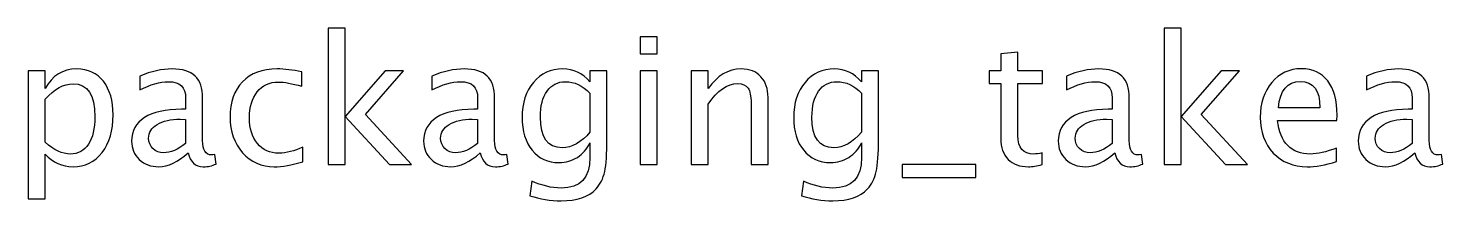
# Model space of a CAD drawing. Header units: centimetres. Extents: x -42 to 63, y -49 to 29.
# Drawn here: x -40.21 to -30.06, y -17.09 to -15.85 of the extents above; entities that cross this region are included whole.
import ezdxf

# ---------------------------------------------------------------- set-up
doc = ezdxf.new("R2010")
doc.units = ezdxf.units.CM
doc.header["$MEASUREMENT"] = 0
doc.layers.add('Layer 1', color=7, linetype='Continuous')

msp = doc.modelspace()

# ---------------------------------------------------------------- linework, layer by layer
at = {"layer": 'Layer 1'}
for points, knots in [([(-38.05439, -16.82956), (-38.05439, -16.82956), (-38.05439, -15.85039), (-38.05439, -15.85039), (-38.05439, -15.85039), (-38.05439, -15.85039), (-37.93247, -15.85039), (-37.93247, -15.85039), (-37.93247, -15.85039), (-37.93247, -15.85039), (-37.93247, -16.48306), (-37.93247, -16.48306), (-37.93247, -16.48306), (-37.93247, -16.48306), (-37.64672, -16.15646), (-37.64672, -16.15646), (-37.64672, -16.15646), (-37.64672, -16.15646), (-37.51506, -16.15646), (-37.51506, -16.15646), (-37.51506, -16.15646), (-37.51506, -16.15646), (-37.78811, -16.47057), (-37.78811, -16.47057), (-37.78811, -16.47057), (-37.78811, -16.47057), (-37.45791, -16.82956), (-37.45791, -16.82956), (-37.45791, -16.82956), (-37.45791, -16.82956), (-37.61497, -16.82956), (-37.61497, -16.82956), (-37.61497, -16.82956), (-37.61497, -16.82956), (-37.93247, -16.48433), (-37.93247, -16.48433), (-37.93247, -16.48433), (-37.93247, -16.48433), (-37.93247, -16.82956), (-37.93247, -16.82956), (-37.93247, -16.82956), (-37.93247, -16.82956), (-38.05439, -16.82956), (-38.05439, -16.82956)], [0, 0, 0, 0, 0.08333333, 0.08333333, 0.08333333, 0.08333333, 0.16666667, 0.16666667, 0.16666667, 0.16666667, 0.25, 0.25, 0.25, 0.25, 0.33333333, 0.33333333, 0.33333333, 0.33333333, 0.41666667, 0.41666667, 0.41666667, 0.41666667, 0.5, 0.5, 0.5, 0.5, 0.58333333, 0.58333333, 0.58333333, 0.58333333, 0.66666667, 0.66666667, 0.66666667, 0.66666667, 0.75, 0.75, 0.75, 0.75, 0.83333333, 0.83333333, 0.83333333, 0.83333333, 1, 1, 1, 1]), ([(-35.81897, -16.03327), (-35.81897, -16.03327), (-35.81897, -15.91135), (-35.81897, -15.91135), (-35.81897, -15.91135), (-35.81897, -15.91135), (-35.69705, -15.91135), (-35.69705, -15.91135), (-35.69705, -15.91135), (-35.69705, -15.91135), (-35.69705, -16.03327), (-35.69705, -16.03327), (-35.69705, -16.03327), (-35.69705, -16.03327), (-35.81897, -16.03327), (-35.81897, -16.03327)], [0, 0, 0, 0, 0.2, 0.2, 0.2, 0.2, 0.4, 0.4, 0.4, 0.4, 0.6, 0.6, 0.6, 0.6, 1, 1, 1, 1]), ([(-32.06061, -16.82956), (-32.06061, -16.82956), (-32.06061, -15.85039), (-32.06061, -15.85039), (-32.06061, -15.85039), (-32.06061, -15.85039), (-31.93869, -15.85039), (-31.93869, -15.85039), (-31.93869, -15.85039), (-31.93869, -15.85039), (-31.93869, -16.48306), (-31.93869, -16.48306), (-31.93869, -16.48306), (-31.93869, -16.48306), (-31.65294, -16.15646), (-31.65294, -16.15646), (-31.65294, -16.15646), (-31.65294, -16.15646), (-31.52128, -16.15646), (-31.52128, -16.15646), (-31.52128, -16.15646), (-31.52128, -16.15646), (-31.79433, -16.47057), (-31.79433, -16.47057), (-31.79433, -16.47057), (-31.79433, -16.47057), (-31.46413, -16.82956), (-31.46413, -16.82956), (-31.46413, -16.82956), (-31.46413, -16.82956), (-31.62119, -16.82956), (-31.62119, -16.82956), (-31.62119, -16.82956), (-31.62119, -16.82956), (-31.93869, -16.48433), (-31.93869, -16.48433), (-31.93869, -16.48433), (-31.93869, -16.48433), (-31.93869, -16.82956), (-31.93869, -16.82956), (-31.93869, -16.82956), (-31.93869, -16.82956), (-32.06061, -16.82956), (-32.06061, -16.82956)], [0, 0, 0, 0, 0.08333333, 0.08333333, 0.08333333, 0.08333333, 0.16666667, 0.16666667, 0.16666667, 0.16666667, 0.25, 0.25, 0.25, 0.25, 0.33333333, 0.33333333, 0.33333333, 0.33333333, 0.41666667, 0.41666667, 0.41666667, 0.41666667, 0.5, 0.5, 0.5, 0.5, 0.58333333, 0.58333333, 0.58333333, 0.58333333, 0.66666667, 0.66666667, 0.66666667, 0.66666667, 0.75, 0.75, 0.75, 0.75, 0.83333333, 0.83333333, 0.83333333, 0.83333333, 1, 1, 1, 1]), ([(-32.93585, -16.82935), (-32.97353, -16.83972), (-33.00633, -16.8448), (-33.03406, -16.8448), (-33.03406, -16.8448), (-33.09629, -16.8448), (-33.14476, -16.82702), (-33.17948, -16.79146), (-33.17948, -16.79146), (-33.2144, -16.7559), (-33.23176, -16.70658), (-33.23176, -16.64329), (-33.23176, -16.64329), (-33.23176, -16.64329), (-33.23176, -16.2479), (-33.23176, -16.2479), (-33.23176, -16.2479), (-33.23176, -16.2479), (-33.316, -16.2479), (-33.316, -16.2479), (-33.316, -16.2479), (-33.316, -16.2479), (-33.316, -16.15646), (-33.316, -16.15646), (-33.316, -16.15646), (-33.316, -16.15646), (-33.23176, -16.15646), (-33.23176, -16.15646), (-33.23176, -16.15646), (-33.23176, -16.15646), (-33.23176, -16.03475), (-33.23176, -16.03475), (-33.23176, -16.03475), (-33.23176, -16.03475), (-33.10984, -16.02311), (-33.10984, -16.02311), (-33.10984, -16.02311), (-33.10984, -16.02311), (-33.10984, -16.15646), (-33.10984, -16.15646), (-33.10984, -16.15646), (-33.10984, -16.15646), (-32.93331, -16.15646), (-32.93331, -16.15646), (-32.93331, -16.15646), (-32.93331, -16.15646), (-32.93331, -16.2479), (-32.93331, -16.2479), (-32.93331, -16.2479), (-32.93331, -16.2479), (-33.10984, -16.2479), (-33.10984, -16.2479), (-33.10984, -16.2479), (-33.10984, -16.2479), (-33.10984, -16.62128), (-33.10984, -16.62128), (-33.10984, -16.62128), (-33.10984, -16.70933), (-33.07153, -16.75336), (-32.99512, -16.75336), (-32.99512, -16.75336), (-32.97882, -16.75336), (-32.95913, -16.75061), (-32.93585, -16.74532), (-32.93585, -16.74532), (-32.93585, -16.74532), (-32.93585, -16.82935), (-32.93585, -16.82935)], [0, 0, 0, 0, 0.05555556, 0.05555556, 0.05555556, 0.05555556, 0.11111111, 0.11111111, 0.11111111, 0.11111111, 0.16666667, 0.16666667, 0.16666667, 0.16666667, 0.22222222, 0.22222222, 0.22222222, 0.22222222, 0.27777778, 0.27777778, 0.27777778, 0.27777778, 0.33333333, 0.33333333, 0.33333333, 0.33333333, 0.38888889, 0.38888889, 0.38888889, 0.38888889, 0.44444444, 0.44444444, 0.44444444, 0.44444444, 0.5, 0.5, 0.5, 0.5, 0.55555556, 0.55555556, 0.55555556, 0.55555556, 0.61111111, 0.61111111, 0.61111111, 0.61111111, 0.66666667, 0.66666667, 0.66666667, 0.66666667, 0.72222222, 0.72222222, 0.72222222, 0.72222222, 0.77777778, 0.77777778, 0.77777778, 0.77777778, 0.83333333, 0.83333333, 0.83333333, 0.83333333, 0.88888889, 0.88888889, 0.88888889, 0.88888889, 1, 1, 1, 1]), ([(-40.20534, -17.07467), (-40.20534, -17.07467), (-40.20534, -16.15646), (-40.20534, -16.15646), (-40.20534, -16.15646), (-40.20534, -16.15646), (-40.08342, -16.15646), (-40.08342, -16.15646), (-40.08342, -16.15646), (-40.08342, -16.15646), (-40.08342, -16.28367), (-40.08342, -16.28367), (-40.08342, -16.28367), (-40.03347, -16.18948), (-39.95832, -16.14249), (-39.85821, -16.14249), (-39.85821, -16.14249), (-39.77714, -16.14249), (-39.71343, -16.17191), (-39.66686, -16.23097), (-39.66686, -16.23097), (-39.62029, -16.29002), (-39.59701, -16.37067), (-39.59701, -16.4729), (-39.59701, -16.4729), (-39.59701, -16.58424), (-39.62347, -16.6742), (-39.67617, -16.74235), (-39.67617, -16.74235), (-39.72888, -16.81072), (-39.7983, -16.8448), (-39.88424, -16.8448), (-39.88424, -16.8448), (-39.96404, -16.8448), (-40.0305, -16.81432), (-40.08342, -16.75315), (-40.08342, -16.75315), (-40.08342, -16.75315), (-40.08342, -17.07467), (-40.08342, -17.07467), (-40.08342, -17.07467), (-40.08342, -17.07467), (-40.20534, -17.07467), (-40.20534, -17.07467)], [0, 0, 0, 0, 0.08333333, 0.08333333, 0.08333333, 0.08333333, 0.16666667, 0.16666667, 0.16666667, 0.16666667, 0.25, 0.25, 0.25, 0.25, 0.33333333, 0.33333333, 0.33333333, 0.33333333, 0.41666667, 0.41666667, 0.41666667, 0.41666667, 0.5, 0.5, 0.5, 0.5, 0.58333333, 0.58333333, 0.58333333, 0.58333333, 0.66666667, 0.66666667, 0.66666667, 0.66666667, 0.75, 0.75, 0.75, 0.75, 0.83333333, 0.83333333, 0.83333333, 0.83333333, 1, 1, 1, 1]), ([(-39.05917, -16.74383), (-39.1324, -16.81114), (-39.20289, -16.8448), (-39.27062, -16.8448), (-39.27062, -16.8448), (-39.32629, -16.8448), (-39.37265, -16.82744), (-39.40926, -16.79252), (-39.40926, -16.79252), (-39.44609, -16.75759), (-39.46451, -16.71357), (-39.46451, -16.66044), (-39.46451, -16.66044), (-39.46451, -16.58699), (-39.43361, -16.53047), (-39.3718, -16.4911), (-39.3718, -16.4911), (-39.30999, -16.45173), (-39.2213, -16.43205), (-39.10573, -16.43205), (-39.10573, -16.43205), (-39.10573, -16.43205), (-39.07716, -16.43205), (-39.07716, -16.43205), (-39.07716, -16.43205), (-39.07716, -16.43205), (-39.07716, -16.35098), (-39.07716, -16.35098), (-39.07716, -16.35098), (-39.07716, -16.27288), (-39.1178, -16.23393), (-39.19929, -16.23393), (-39.19929, -16.23393), (-39.26237, -16.23393), (-39.33137, -16.25383), (-39.40609, -16.29362), (-39.40609, -16.29362), (-39.40609, -16.29362), (-39.40609, -16.19329), (-39.40609, -16.19329), (-39.40609, -16.19329), (-39.32396, -16.15942), (-39.24649, -16.14249), (-39.17389, -16.14249), (-39.17389, -16.14249), (-39.09917, -16.14249), (-39.04393, -16.15942), (-39.00858, -16.1935), (-39.00858, -16.1935), (-38.97302, -16.22758), (-38.95524, -16.28007), (-38.95524, -16.35098), (-38.95524, -16.35098), (-38.95524, -16.35098), (-38.95524, -16.65515), (-38.95524, -16.65515), (-38.95524, -16.65515), (-38.95524, -16.72478), (-38.93386, -16.75971), (-38.89089, -16.75971), (-38.89089, -16.75971), (-38.8856, -16.75971), (-38.87777, -16.75886), (-38.8674, -16.75717), (-38.8674, -16.75717), (-38.8674, -16.75717), (-38.85872, -16.8249), (-38.85872, -16.8249), (-38.85872, -16.8249), (-38.88645, -16.83824), (-38.91693, -16.8448), (-38.95037, -16.8448), (-38.95037, -16.8448), (-39.00731, -16.8448), (-39.0435, -16.81114), (-39.05917, -16.74383)], [0, 0, 0, 0, 0.05, 0.05, 0.05, 0.05, 0.1, 0.1, 0.1, 0.1, 0.15, 0.15, 0.15, 0.15, 0.2, 0.2, 0.2, 0.2, 0.25, 0.25, 0.25, 0.25, 0.3, 0.3, 0.3, 0.3, 0.35, 0.35, 0.35, 0.35, 0.4, 0.4, 0.4, 0.4, 0.45, 0.45, 0.45, 0.45, 0.5, 0.5, 0.5, 0.5, 0.55, 0.55, 0.55, 0.55, 0.6, 0.6, 0.6, 0.6, 0.65, 0.65, 0.65, 0.65, 0.7, 0.7, 0.7, 0.7, 0.75, 0.75, 0.75, 0.75, 0.8, 0.8, 0.8, 0.8, 0.85, 0.85, 0.85, 0.85, 0.9, 0.9, 0.9, 0.9, 1, 1, 1, 1]), ([(-38.23748, -16.80924), (-38.31643, -16.83295), (-38.38459, -16.8448), (-38.44195, -16.8448), (-38.44195, -16.8448), (-38.53297, -16.8448), (-38.60832, -16.81114), (-38.66822, -16.74405), (-38.66822, -16.74405), (-38.72812, -16.67674), (-38.75818, -16.59186), (-38.75818, -16.48962), (-38.75818, -16.48962), (-38.75818, -16.3804), (-38.72855, -16.2951), (-38.66928, -16.23414), (-38.66928, -16.23414), (-38.61001, -16.17297), (-38.52725, -16.14249), (-38.42099, -16.14249), (-38.42099, -16.14249), (-38.36871, -16.14249), (-38.30987, -16.14969), (-38.2451, -16.16408), (-38.2451, -16.16408), (-38.2451, -16.16408), (-38.2451, -16.26695), (-38.2451, -16.26695), (-38.2451, -16.26695), (-38.31389, -16.24663), (-38.36998, -16.23647), (-38.41316, -16.23647), (-38.41316, -16.23647), (-38.47582, -16.23647), (-38.52598, -16.25996), (-38.56345, -16.30674), (-38.56345, -16.30674), (-38.60091, -16.35352), (-38.61975, -16.41596), (-38.61975, -16.49386), (-38.61975, -16.49386), (-38.61975, -16.56942), (-38.60028, -16.63038), (-38.56154, -16.67716), (-38.56154, -16.67716), (-38.52281, -16.72373), (-38.47222, -16.74701), (-38.40935, -16.74701), (-38.40935, -16.74701), (-38.35368, -16.74701), (-38.29653, -16.73262), (-38.23748, -16.70383), (-38.23748, -16.70383), (-38.23748, -16.70383), (-38.23748, -16.80924), (-38.23748, -16.80924)], [0, 0, 0, 0, 0.06666667, 0.06666667, 0.06666667, 0.06666667, 0.13333333, 0.13333333, 0.13333333, 0.13333333, 0.2, 0.2, 0.2, 0.2, 0.26666667, 0.26666667, 0.26666667, 0.26666667, 0.33333333, 0.33333333, 0.33333333, 0.33333333, 0.4, 0.4, 0.4, 0.4, 0.46666667, 0.46666667, 0.46666667, 0.46666667, 0.53333333, 0.53333333, 0.53333333, 0.53333333, 0.6, 0.6, 0.6, 0.6, 0.66666667, 0.66666667, 0.66666667, 0.66666667, 0.73333333, 0.73333333, 0.73333333, 0.73333333, 0.8, 0.8, 0.8, 0.8, 0.86666667, 0.86666667, 0.86666667, 0.86666667, 1, 1, 1, 1]), ([(-36.96515, -16.74383), (-37.03838, -16.81114), (-37.10887, -16.8448), (-37.1766, -16.8448), (-37.1766, -16.8448), (-37.23227, -16.8448), (-37.27863, -16.82744), (-37.31524, -16.79252), (-37.31524, -16.79252), (-37.35207, -16.75759), (-37.37049, -16.71357), (-37.37049, -16.66044), (-37.37049, -16.66044), (-37.37049, -16.58699), (-37.33959, -16.53047), (-37.27778, -16.4911), (-37.27778, -16.4911), (-37.21597, -16.45173), (-37.12728, -16.43205), (-37.01171, -16.43205), (-37.01171, -16.43205), (-37.01171, -16.43205), (-36.98314, -16.43205), (-36.98314, -16.43205), (-36.98314, -16.43205), (-36.98314, -16.43205), (-36.98314, -16.35098), (-36.98314, -16.35098), (-36.98314, -16.35098), (-36.98314, -16.27288), (-37.02378, -16.23393), (-37.10527, -16.23393), (-37.10527, -16.23393), (-37.16835, -16.23393), (-37.23735, -16.25383), (-37.31207, -16.29362), (-37.31207, -16.29362), (-37.31207, -16.29362), (-37.31207, -16.19329), (-37.31207, -16.19329), (-37.31207, -16.19329), (-37.22994, -16.15942), (-37.15247, -16.14249), (-37.07987, -16.14249), (-37.07987, -16.14249), (-37.00515, -16.14249), (-36.94991, -16.15942), (-36.91456, -16.1935), (-36.91456, -16.1935), (-36.879, -16.22758), (-36.86122, -16.28007), (-36.86122, -16.35098), (-36.86122, -16.35098), (-36.86122, -16.35098), (-36.86122, -16.65515), (-36.86122, -16.65515), (-36.86122, -16.65515), (-36.86122, -16.72478), (-36.83984, -16.75971), (-36.79687, -16.75971), (-36.79687, -16.75971), (-36.79158, -16.75971), (-36.78375, -16.75886), (-36.77338, -16.75717), (-36.77338, -16.75717), (-36.77338, -16.75717), (-36.7647, -16.8249), (-36.7647, -16.8249), (-36.7647, -16.8249), (-36.79243, -16.83824), (-36.82291, -16.8448), (-36.85635, -16.8448), (-36.85635, -16.8448), (-36.91329, -16.8448), (-36.94948, -16.81114), (-36.96515, -16.74383)], [0, 0, 0, 0, 0.05, 0.05, 0.05, 0.05, 0.1, 0.1, 0.1, 0.1, 0.15, 0.15, 0.15, 0.15, 0.2, 0.2, 0.2, 0.2, 0.25, 0.25, 0.25, 0.25, 0.3, 0.3, 0.3, 0.3, 0.35, 0.35, 0.35, 0.35, 0.4, 0.4, 0.4, 0.4, 0.45, 0.45, 0.45, 0.45, 0.5, 0.5, 0.5, 0.5, 0.55, 0.55, 0.55, 0.55, 0.6, 0.6, 0.6, 0.6, 0.65, 0.65, 0.65, 0.65, 0.7, 0.7, 0.7, 0.7, 0.75, 0.75, 0.75, 0.75, 0.8, 0.8, 0.8, 0.8, 0.85, 0.85, 0.85, 0.85, 0.9, 0.9, 0.9, 0.9, 1, 1, 1, 1]), ([(-36.60828, -17.05308), (-36.60828, -17.05308), (-36.59389, -16.94767), (-36.59389, -16.94767), (-36.59389, -16.94767), (-36.52319, -16.98069), (-36.45313, -16.9972), (-36.38391, -16.9972), (-36.38391, -16.9972), (-36.24654, -16.9972), (-36.17775, -16.92439), (-36.17775, -16.77897), (-36.17775, -16.77897), (-36.17775, -16.77897), (-36.17775, -16.67314), (-36.17775, -16.67314), (-36.17775, -16.67314), (-36.19892, -16.7178), (-36.22897, -16.7523), (-36.26813, -16.77707), (-36.26813, -16.77707), (-36.30729, -16.80183), (-36.35089, -16.81432), (-36.39894, -16.81432), (-36.39894, -16.81432), (-36.48043, -16.81432), (-36.54499, -16.78511), (-36.59262, -16.72669), (-36.59262, -16.72669), (-36.64024, -16.66827), (-36.66416, -16.58911), (-36.66416, -16.4892), (-36.66416, -16.4892), (-36.66416, -16.38696), (-36.63707, -16.30357), (-36.58288, -16.23901), (-36.58288, -16.23901), (-36.52848, -16.17466), (-36.45842, -16.14249), (-36.37227, -16.14249), (-36.37227, -16.14249), (-36.29692, -16.14249), (-36.23194, -16.17297), (-36.17775, -16.23414), (-36.17775, -16.23414), (-36.17775, -16.23414), (-36.17775, -16.15646), (-36.17775, -16.15646), (-36.17775, -16.15646), (-36.17775, -16.15646), (-36.05583, -16.15646), (-36.05583, -16.15646), (-36.05583, -16.15646), (-36.05583, -16.15646), (-36.05583, -16.64583), (-36.05583, -16.64583), (-36.05583, -16.64583), (-36.05583, -16.75103), (-36.06133, -16.82892), (-36.07234, -16.87951), (-36.07234, -16.87951), (-36.08313, -16.9301), (-36.10388, -16.97159), (-36.13393, -17.00376), (-36.13393, -17.00376), (-36.18727, -17.06028), (-36.27067, -17.08864), (-36.38391, -17.08864), (-36.38391, -17.08864), (-36.46159, -17.08864), (-36.53631, -17.07679), (-36.60828, -17.05308)], [0, 0, 0, 0, 0.05263158, 0.05263158, 0.05263158, 0.05263158, 0.10526316, 0.10526316, 0.10526316, 0.10526316, 0.15789474, 0.15789474, 0.15789474, 0.15789474, 0.21052632, 0.21052632, 0.21052632, 0.21052632, 0.26315789, 0.26315789, 0.26315789, 0.26315789, 0.31578947, 0.31578947, 0.31578947, 0.31578947, 0.36842105, 0.36842105, 0.36842105, 0.36842105, 0.42105263, 0.42105263, 0.42105263, 0.42105263, 0.47368421, 0.47368421, 0.47368421, 0.47368421, 0.52631579, 0.52631579, 0.52631579, 0.52631579, 0.57894737, 0.57894737, 0.57894737, 0.57894737, 0.63157895, 0.63157895, 0.63157895, 0.63157895, 0.68421053, 0.68421053, 0.68421053, 0.68421053, 0.73684211, 0.73684211, 0.73684211, 0.73684211, 0.78947368, 0.78947368, 0.78947368, 0.78947368, 0.84210526, 0.84210526, 0.84210526, 0.84210526, 0.89473684, 0.89473684, 0.89473684, 0.89473684, 1, 1, 1, 1]), ([(-35.81897, -16.82956), (-35.81897, -16.82956), (-35.81897, -16.15646), (-35.81897, -16.15646), (-35.81897, -16.15646), (-35.81897, -16.15646), (-35.69705, -16.15646), (-35.69705, -16.15646), (-35.69705, -16.15646), (-35.69705, -16.15646), (-35.69705, -16.82956), (-35.69705, -16.82956), (-35.69705, -16.82956), (-35.69705, -16.82956), (-35.81897, -16.82956), (-35.81897, -16.82956)], [0, 0, 0, 0, 0.2, 0.2, 0.2, 0.2, 0.4, 0.4, 0.4, 0.4, 0.6, 0.6, 0.6, 0.6, 1, 1, 1, 1]), ([(-35.45194, -16.82956), (-35.45194, -16.82956), (-35.45194, -16.15646), (-35.45194, -16.15646), (-35.45194, -16.15646), (-35.45194, -16.15646), (-35.33002, -16.15646), (-35.33002, -16.15646), (-35.33002, -16.15646), (-35.33002, -16.15646), (-35.33002, -16.28367), (-35.33002, -16.28367), (-35.33002, -16.28367), (-35.26546, -16.18948), (-35.1863, -16.14249), (-35.09274, -16.14249), (-35.09274, -16.14249), (-35.0339, -16.14249), (-34.98712, -16.1609), (-34.95262, -16.19795), (-34.95262, -16.19795), (-34.91812, -16.23478), (-34.90076, -16.28452), (-34.90076, -16.34675), (-34.90076, -16.34675), (-34.90076, -16.34675), (-34.90076, -16.82956), (-34.90076, -16.82956), (-34.90076, -16.82956), (-34.90076, -16.82956), (-35.02268, -16.82956), (-35.02268, -16.82956), (-35.02268, -16.82956), (-35.02268, -16.82956), (-35.02268, -16.38654), (-35.02268, -16.38654), (-35.02268, -16.38654), (-35.02268, -16.33659), (-35.03009, -16.30103), (-35.04469, -16.27986), (-35.04469, -16.27986), (-35.05951, -16.25848), (-35.08385, -16.2479), (-35.11793, -16.2479), (-35.11793, -16.2479), (-35.19286, -16.2479), (-35.26356, -16.29679), (-35.33002, -16.39458), (-35.33002, -16.39458), (-35.33002, -16.39458), (-35.33002, -16.82956), (-35.33002, -16.82956), (-35.33002, -16.82956), (-35.33002, -16.82956), (-35.45194, -16.82956), (-35.45194, -16.82956)], [0, 0, 0, 0, 0.06666667, 0.06666667, 0.06666667, 0.06666667, 0.13333333, 0.13333333, 0.13333333, 0.13333333, 0.2, 0.2, 0.2, 0.2, 0.26666667, 0.26666667, 0.26666667, 0.26666667, 0.33333333, 0.33333333, 0.33333333, 0.33333333, 0.4, 0.4, 0.4, 0.4, 0.46666667, 0.46666667, 0.46666667, 0.46666667, 0.53333333, 0.53333333, 0.53333333, 0.53333333, 0.6, 0.6, 0.6, 0.6, 0.66666667, 0.66666667, 0.66666667, 0.66666667, 0.73333333, 0.73333333, 0.73333333, 0.73333333, 0.8, 0.8, 0.8, 0.8, 0.86666667, 0.86666667, 0.86666667, 0.86666667, 1, 1, 1, 1]), ([(-34.66115, -17.05308), (-34.66115, -17.05308), (-34.64676, -16.94767), (-34.64676, -16.94767), (-34.64676, -16.94767), (-34.57606, -16.98069), (-34.506, -16.9972), (-34.43678, -16.9972), (-34.43678, -16.9972), (-34.29941, -16.9972), (-34.23062, -16.92439), (-34.23062, -16.77897), (-34.23062, -16.77897), (-34.23062, -16.77897), (-34.23062, -16.67314), (-34.23062, -16.67314), (-34.23062, -16.67314), (-34.25179, -16.7178), (-34.28184, -16.7523), (-34.321, -16.77707), (-34.321, -16.77707), (-34.36016, -16.80183), (-34.40376, -16.81432), (-34.45181, -16.81432), (-34.45181, -16.81432), (-34.5333, -16.81432), (-34.59786, -16.78511), (-34.64549, -16.72669), (-34.64549, -16.72669), (-34.69311, -16.66827), (-34.71703, -16.58911), (-34.71703, -16.4892), (-34.71703, -16.4892), (-34.71703, -16.38696), (-34.68994, -16.30357), (-34.63575, -16.23901), (-34.63575, -16.23901), (-34.58135, -16.17466), (-34.51129, -16.14249), (-34.42514, -16.14249), (-34.42514, -16.14249), (-34.34979, -16.14249), (-34.28481, -16.17297), (-34.23062, -16.23414), (-34.23062, -16.23414), (-34.23062, -16.23414), (-34.23062, -16.15646), (-34.23062, -16.15646), (-34.23062, -16.15646), (-34.23062, -16.15646), (-34.1087, -16.15646), (-34.1087, -16.15646), (-34.1087, -16.15646), (-34.1087, -16.15646), (-34.1087, -16.64583), (-34.1087, -16.64583), (-34.1087, -16.64583), (-34.1087, -16.75103), (-34.1142, -16.82892), (-34.12521, -16.87951), (-34.12521, -16.87951), (-34.136, -16.9301), (-34.15675, -16.97159), (-34.1868, -17.00376), (-34.1868, -17.00376), (-34.24014, -17.06028), (-34.32354, -17.08864), (-34.43678, -17.08864), (-34.43678, -17.08864), (-34.51446, -17.08864), (-34.58918, -17.07679), (-34.66115, -17.05308)], [0, 0, 0, 0, 0.05263158, 0.05263158, 0.05263158, 0.05263158, 0.10526316, 0.10526316, 0.10526316, 0.10526316, 0.15789474, 0.15789474, 0.15789474, 0.15789474, 0.21052632, 0.21052632, 0.21052632, 0.21052632, 0.26315789, 0.26315789, 0.26315789, 0.26315789, 0.31578947, 0.31578947, 0.31578947, 0.31578947, 0.36842105, 0.36842105, 0.36842105, 0.36842105, 0.42105263, 0.42105263, 0.42105263, 0.42105263, 0.47368421, 0.47368421, 0.47368421, 0.47368421, 0.52631579, 0.52631579, 0.52631579, 0.52631579, 0.57894737, 0.57894737, 0.57894737, 0.57894737, 0.63157895, 0.63157895, 0.63157895, 0.63157895, 0.68421053, 0.68421053, 0.68421053, 0.68421053, 0.73684211, 0.73684211, 0.73684211, 0.73684211, 0.78947368, 0.78947368, 0.78947368, 0.78947368, 0.84210526, 0.84210526, 0.84210526, 0.84210526, 0.89473684, 0.89473684, 0.89473684, 0.89473684, 1, 1, 1, 1]), ([(-32.41494, -16.74383), (-32.48817, -16.81114), (-32.55866, -16.8448), (-32.62639, -16.8448), (-32.62639, -16.8448), (-32.68206, -16.8448), (-32.72842, -16.82744), (-32.76503, -16.79252), (-32.76503, -16.79252), (-32.80186, -16.75759), (-32.82028, -16.71357), (-32.82028, -16.66044), (-32.82028, -16.66044), (-32.82028, -16.58699), (-32.78938, -16.53047), (-32.72757, -16.4911), (-32.72757, -16.4911), (-32.66576, -16.45173), (-32.57707, -16.43205), (-32.4615, -16.43205), (-32.4615, -16.43205), (-32.4615, -16.43205), (-32.43293, -16.43205), (-32.43293, -16.43205), (-32.43293, -16.43205), (-32.43293, -16.43205), (-32.43293, -16.35098), (-32.43293, -16.35098), (-32.43293, -16.35098), (-32.43293, -16.27288), (-32.47357, -16.23393), (-32.55506, -16.23393), (-32.55506, -16.23393), (-32.61814, -16.23393), (-32.68714, -16.25383), (-32.76186, -16.29362), (-32.76186, -16.29362), (-32.76186, -16.29362), (-32.76186, -16.19329), (-32.76186, -16.19329), (-32.76186, -16.19329), (-32.67973, -16.15942), (-32.60226, -16.14249), (-32.52966, -16.14249), (-32.52966, -16.14249), (-32.45494, -16.14249), (-32.3997, -16.15942), (-32.36435, -16.1935), (-32.36435, -16.1935), (-32.32879, -16.22758), (-32.31101, -16.28007), (-32.31101, -16.35098), (-32.31101, -16.35098), (-32.31101, -16.35098), (-32.31101, -16.65515), (-32.31101, -16.65515), (-32.31101, -16.65515), (-32.31101, -16.72478), (-32.28963, -16.75971), (-32.24666, -16.75971), (-32.24666, -16.75971), (-32.24137, -16.75971), (-32.23354, -16.75886), (-32.22317, -16.75717), (-32.22317, -16.75717), (-32.22317, -16.75717), (-32.21449, -16.8249), (-32.21449, -16.8249), (-32.21449, -16.8249), (-32.24222, -16.83824), (-32.2727, -16.8448), (-32.30614, -16.8448), (-32.30614, -16.8448), (-32.36308, -16.8448), (-32.39927, -16.81114), (-32.41494, -16.74383)], [0, 0, 0, 0, 0.05, 0.05, 0.05, 0.05, 0.1, 0.1, 0.1, 0.1, 0.15, 0.15, 0.15, 0.15, 0.2, 0.2, 0.2, 0.2, 0.25, 0.25, 0.25, 0.25, 0.3, 0.3, 0.3, 0.3, 0.35, 0.35, 0.35, 0.35, 0.4, 0.4, 0.4, 0.4, 0.45, 0.45, 0.45, 0.45, 0.5, 0.5, 0.5, 0.5, 0.55, 0.55, 0.55, 0.55, 0.6, 0.6, 0.6, 0.6, 0.65, 0.65, 0.65, 0.65, 0.7, 0.7, 0.7, 0.7, 0.75, 0.75, 0.75, 0.75, 0.8, 0.8, 0.8, 0.8, 0.85, 0.85, 0.85, 0.85, 0.9, 0.9, 0.9, 0.9, 1, 1, 1, 1]), ([(-30.82426, -16.80797), (-30.90617, -16.83252), (-30.97624, -16.8448), (-31.03466, -16.8448), (-31.03466, -16.8448), (-31.13435, -16.8448), (-31.21542, -16.81178), (-31.27786, -16.74595), (-31.27786, -16.74595), (-31.3403, -16.68012), (-31.37163, -16.59482), (-31.37163, -16.48983), (-31.37163, -16.48983), (-31.37163, -16.38802), (-31.34411, -16.30441), (-31.28887, -16.23901), (-31.28887, -16.23901), (-31.23362, -16.17382), (-31.16293, -16.14122), (-31.07678, -16.14122), (-31.07678, -16.14122), (-30.99529, -16.14122), (-30.93221, -16.17022), (-30.88776, -16.22821), (-30.88776, -16.22821), (-30.84331, -16.28621), (-30.82108, -16.36834), (-30.82108, -16.47481), (-30.82108, -16.47481), (-30.82108, -16.47481), (-30.82172, -16.51206), (-30.82172, -16.51206), (-30.82172, -16.51206), (-30.82172, -16.51206), (-31.24717, -16.51206), (-31.24717, -16.51206), (-31.24717, -16.51206), (-31.22939, -16.67293), (-31.15086, -16.75336), (-31.0118, -16.75336), (-31.0118, -16.75336), (-30.96078, -16.75336), (-30.89834, -16.73897), (-30.82426, -16.71018), (-30.82426, -16.71018), (-30.82426, -16.71018), (-30.82426, -16.80797), (-30.82426, -16.80797)], [0, 0, 0, 0, 0.07692308, 0.07692308, 0.07692308, 0.07692308, 0.15384615, 0.15384615, 0.15384615, 0.15384615, 0.23076923, 0.23076923, 0.23076923, 0.23076923, 0.30769231, 0.30769231, 0.30769231, 0.30769231, 0.38461538, 0.38461538, 0.38461538, 0.38461538, 0.46153846, 0.46153846, 0.46153846, 0.46153846, 0.53846154, 0.53846154, 0.53846154, 0.53846154, 0.61538462, 0.61538462, 0.61538462, 0.61538462, 0.69230769, 0.69230769, 0.69230769, 0.69230769, 0.76923077, 0.76923077, 0.76923077, 0.76923077, 0.84615385, 0.84615385, 0.84615385, 0.84615385, 1, 1, 1, 1]), ([(-30.26377, -16.74383), (-30.337, -16.81114), (-30.40749, -16.8448), (-30.47522, -16.8448), (-30.47522, -16.8448), (-30.53089, -16.8448), (-30.57725, -16.82744), (-30.61386, -16.79252), (-30.61386, -16.79252), (-30.65069, -16.75759), (-30.66911, -16.71357), (-30.66911, -16.66044), (-30.66911, -16.66044), (-30.66911, -16.58699), (-30.63821, -16.53047), (-30.5764, -16.4911), (-30.5764, -16.4911), (-30.51459, -16.45173), (-30.4259, -16.43205), (-30.31033, -16.43205), (-30.31033, -16.43205), (-30.31033, -16.43205), (-30.28176, -16.43205), (-30.28176, -16.43205), (-30.28176, -16.43205), (-30.28176, -16.43205), (-30.28176, -16.35098), (-30.28176, -16.35098), (-30.28176, -16.35098), (-30.28176, -16.27288), (-30.3224, -16.23393), (-30.40389, -16.23393), (-30.40389, -16.23393), (-30.46697, -16.23393), (-30.53597, -16.25383), (-30.61069, -16.29362), (-30.61069, -16.29362), (-30.61069, -16.29362), (-30.61069, -16.19329), (-30.61069, -16.19329), (-30.61069, -16.19329), (-30.52856, -16.15942), (-30.45109, -16.14249), (-30.37849, -16.14249), (-30.37849, -16.14249), (-30.30377, -16.14249), (-30.24853, -16.15942), (-30.21318, -16.1935), (-30.21318, -16.1935), (-30.17762, -16.22758), (-30.15984, -16.28007), (-30.15984, -16.35098), (-30.15984, -16.35098), (-30.15984, -16.35098), (-30.15984, -16.65515), (-30.15984, -16.65515), (-30.15984, -16.65515), (-30.15984, -16.72478), (-30.13846, -16.75971), (-30.09549, -16.75971), (-30.09549, -16.75971), (-30.0902, -16.75971), (-30.08237, -16.75886), (-30.072, -16.75717), (-30.072, -16.75717), (-30.072, -16.75717), (-30.06332, -16.8249), (-30.06332, -16.8249), (-30.06332, -16.8249), (-30.09105, -16.83824), (-30.12153, -16.8448), (-30.15497, -16.8448), (-30.15497, -16.8448), (-30.21191, -16.8448), (-30.2481, -16.81114), (-30.26377, -16.74383)], [0, 0, 0, 0, 0.05, 0.05, 0.05, 0.05, 0.1, 0.1, 0.1, 0.1, 0.15, 0.15, 0.15, 0.15, 0.2, 0.2, 0.2, 0.2, 0.25, 0.25, 0.25, 0.25, 0.3, 0.3, 0.3, 0.3, 0.35, 0.35, 0.35, 0.35, 0.4, 0.4, 0.4, 0.4, 0.45, 0.45, 0.45, 0.45, 0.5, 0.5, 0.5, 0.5, 0.55, 0.55, 0.55, 0.55, 0.6, 0.6, 0.6, 0.6, 0.65, 0.65, 0.65, 0.65, 0.7, 0.7, 0.7, 0.7, 0.75, 0.75, 0.75, 0.75, 0.8, 0.8, 0.8, 0.8, 0.85, 0.85, 0.85, 0.85, 0.9, 0.9, 0.9, 0.9, 1, 1, 1, 1]), ([(-40.08342, -16.66912), (-40.02055, -16.72521), (-39.96065, -16.75336), (-39.90371, -16.75336), (-39.90371, -16.75336), (-39.84762, -16.75336), (-39.80423, -16.72986), (-39.77375, -16.68309), (-39.77375, -16.68309), (-39.74306, -16.63631), (-39.72782, -16.57048), (-39.72782, -16.48539), (-39.72782, -16.48539), (-39.72782, -16.32791), (-39.77989, -16.24917), (-39.88403, -16.24917), (-39.88403, -16.24917), (-39.95219, -16.24917), (-40.01865, -16.286), (-40.08342, -16.35987), (-40.08342, -16.35987), (-40.08342, -16.35987), (-40.08342, -16.66912), (-40.08342, -16.66912)], [0, 0, 0, 0, 0.14285714, 0.14285714, 0.14285714, 0.14285714, 0.28571429, 0.28571429, 0.28571429, 0.28571429, 0.42857143, 0.42857143, 0.42857143, 0.42857143, 0.57142857, 0.57142857, 0.57142857, 0.57142857, 0.71428571, 0.71428571, 0.71428571, 0.71428571, 1, 1, 1, 1]), ([(-36.17775, -16.59673), (-36.17775, -16.59673), (-36.17775, -16.31754), (-36.17775, -16.31754), (-36.17775, -16.31754), (-36.23151, -16.26187), (-36.29014, -16.23393), (-36.35343, -16.23393), (-36.35343, -16.23393), (-36.40974, -16.23393), (-36.45376, -16.25637), (-36.48551, -16.30145), (-36.48551, -16.30145), (-36.51747, -16.34632), (-36.53335, -16.40877), (-36.53335, -16.48835), (-36.53335, -16.48835), (-36.53335, -16.63461), (-36.48149, -16.70764), (-36.37756, -16.70764), (-36.37756, -16.70764), (-36.30687, -16.70764), (-36.24019, -16.6706), (-36.17775, -16.59673)], [0, 0, 0, 0, 0.14285714, 0.14285714, 0.14285714, 0.14285714, 0.28571429, 0.28571429, 0.28571429, 0.28571429, 0.42857143, 0.42857143, 0.42857143, 0.42857143, 0.57142857, 0.57142857, 0.57142857, 0.57142857, 0.71428571, 0.71428571, 0.71428571, 0.71428571, 1, 1, 1, 1]), ([(-34.23062, -16.59673), (-34.23062, -16.59673), (-34.23062, -16.31754), (-34.23062, -16.31754), (-34.23062, -16.31754), (-34.28438, -16.26187), (-34.34301, -16.23393), (-34.4063, -16.23393), (-34.4063, -16.23393), (-34.46261, -16.23393), (-34.50663, -16.25637), (-34.53838, -16.30145), (-34.53838, -16.30145), (-34.57034, -16.34632), (-34.58622, -16.40877), (-34.58622, -16.48835), (-34.58622, -16.48835), (-34.58622, -16.63461), (-34.53436, -16.70764), (-34.43043, -16.70764), (-34.43043, -16.70764), (-34.35974, -16.70764), (-34.29306, -16.6706), (-34.23062, -16.59673)], [0, 0, 0, 0, 0.14285714, 0.14285714, 0.14285714, 0.14285714, 0.28571429, 0.28571429, 0.28571429, 0.28571429, 0.42857143, 0.42857143, 0.42857143, 0.42857143, 0.57142857, 0.57142857, 0.57142857, 0.57142857, 0.71428571, 0.71428571, 0.71428571, 0.71428571, 1, 1, 1, 1]), ([(-31.24082, -16.42062), (-31.24082, -16.42062), (-30.94364, -16.42062), (-30.94364, -16.42062), (-30.94364, -16.42062), (-30.94364, -16.29531), (-30.99042, -16.23266), (-31.08376, -16.23266), (-31.08376, -16.23266), (-31.17774, -16.23266), (-31.23002, -16.29531), (-31.24082, -16.42062)], [0, 0, 0, 0, 0.25, 0.25, 0.25, 0.25, 0.5, 0.5, 0.5, 0.5, 1, 1, 1, 1]), ([(-39.07716, -16.67737), (-39.07716, -16.67737), (-39.07716, -16.50444), (-39.07716, -16.50444), (-39.07716, -16.50444), (-39.07716, -16.50444), (-39.11632, -16.50317), (-39.11632, -16.50317), (-39.11632, -16.50317), (-39.18405, -16.50317), (-39.23866, -16.51566), (-39.28036, -16.54063), (-39.28036, -16.54063), (-39.32185, -16.56582), (-39.34259, -16.59905), (-39.34259, -16.64054), (-39.34259, -16.64054), (-39.34259, -16.66954), (-39.33222, -16.69409), (-39.31169, -16.7142), (-39.31169, -16.7142), (-39.29094, -16.73431), (-39.26575, -16.74447), (-39.23591, -16.74447), (-39.23591, -16.74447), (-39.18511, -16.74447), (-39.13219, -16.72203), (-39.07716, -16.67737)], [0, 0, 0, 0, 0.125, 0.125, 0.125, 0.125, 0.25, 0.25, 0.25, 0.25, 0.375, 0.375, 0.375, 0.375, 0.5, 0.5, 0.5, 0.5, 0.625, 0.625, 0.625, 0.625, 0.75, 0.75, 0.75, 0.75, 1, 1, 1, 1]), ([(-36.98314, -16.67737), (-36.98314, -16.67737), (-36.98314, -16.50444), (-36.98314, -16.50444), (-36.98314, -16.50444), (-36.98314, -16.50444), (-37.0223, -16.50317), (-37.0223, -16.50317), (-37.0223, -16.50317), (-37.09003, -16.50317), (-37.14464, -16.51566), (-37.18634, -16.54063), (-37.18634, -16.54063), (-37.22783, -16.56582), (-37.24857, -16.59905), (-37.24857, -16.64054), (-37.24857, -16.64054), (-37.24857, -16.66954), (-37.2382, -16.69409), (-37.21767, -16.7142), (-37.21767, -16.7142), (-37.19692, -16.73431), (-37.17173, -16.74447), (-37.14189, -16.74447), (-37.14189, -16.74447), (-37.09109, -16.74447), (-37.03817, -16.72203), (-36.98314, -16.67737)], [0, 0, 0, 0, 0.125, 0.125, 0.125, 0.125, 0.25, 0.25, 0.25, 0.25, 0.375, 0.375, 0.375, 0.375, 0.5, 0.5, 0.5, 0.5, 0.625, 0.625, 0.625, 0.625, 0.75, 0.75, 0.75, 0.75, 1, 1, 1, 1]), ([(-32.43293, -16.67737), (-32.43293, -16.67737), (-32.43293, -16.50444), (-32.43293, -16.50444), (-32.43293, -16.50444), (-32.43293, -16.50444), (-32.47209, -16.50317), (-32.47209, -16.50317), (-32.47209, -16.50317), (-32.53982, -16.50317), (-32.59443, -16.51566), (-32.63613, -16.54063), (-32.63613, -16.54063), (-32.67762, -16.56582), (-32.69836, -16.59905), (-32.69836, -16.64054), (-32.69836, -16.64054), (-32.69836, -16.66954), (-32.68799, -16.69409), (-32.66746, -16.7142), (-32.66746, -16.7142), (-32.64671, -16.73431), (-32.62152, -16.74447), (-32.59168, -16.74447), (-32.59168, -16.74447), (-32.54088, -16.74447), (-32.48796, -16.72203), (-32.43293, -16.67737)], [0, 0, 0, 0, 0.125, 0.125, 0.125, 0.125, 0.25, 0.25, 0.25, 0.25, 0.375, 0.375, 0.375, 0.375, 0.5, 0.5, 0.5, 0.5, 0.625, 0.625, 0.625, 0.625, 0.75, 0.75, 0.75, 0.75, 1, 1, 1, 1]), ([(-30.28176, -16.67737), (-30.28176, -16.67737), (-30.28176, -16.50444), (-30.28176, -16.50444), (-30.28176, -16.50444), (-30.28176, -16.50444), (-30.32092, -16.50317), (-30.32092, -16.50317), (-30.32092, -16.50317), (-30.38865, -16.50317), (-30.44326, -16.51566), (-30.48496, -16.54063), (-30.48496, -16.54063), (-30.52645, -16.56582), (-30.54719, -16.59905), (-30.54719, -16.64054), (-30.54719, -16.64054), (-30.54719, -16.66954), (-30.53682, -16.69409), (-30.51629, -16.7142), (-30.51629, -16.7142), (-30.49554, -16.73431), (-30.47035, -16.74447), (-30.44051, -16.74447), (-30.44051, -16.74447), (-30.38971, -16.74447), (-30.33679, -16.72203), (-30.28176, -16.67737)], [0, 0, 0, 0, 0.125, 0.125, 0.125, 0.125, 0.25, 0.25, 0.25, 0.25, 0.375, 0.375, 0.375, 0.375, 0.5, 0.5, 0.5, 0.5, 0.625, 0.625, 0.625, 0.625, 0.75, 0.75, 0.75, 0.75, 1, 1, 1, 1]), ([(-33.94042, -16.921), (-33.94042, -16.921), (-33.94042, -16.82956), (-33.94042, -16.82956), (-33.94042, -16.82956), (-33.94042, -16.82956), (-33.4121, -16.82956), (-33.4121, -16.82956), (-33.4121, -16.82956), (-33.4121, -16.82956), (-33.4121, -16.921), (-33.4121, -16.921), (-33.4121, -16.921), (-33.4121, -16.921), (-33.94042, -16.921), (-33.94042, -16.921)], [0, 0, 0, 0, 0.2, 0.2, 0.2, 0.2, 0.4, 0.4, 0.4, 0.4, 0.6, 0.6, 0.6, 0.6, 1, 1, 1, 1])]:
    msp.add_open_spline(points, degree=3, knots=knots, dxfattribs=at)

doc.saveas('drawing.dxf')
